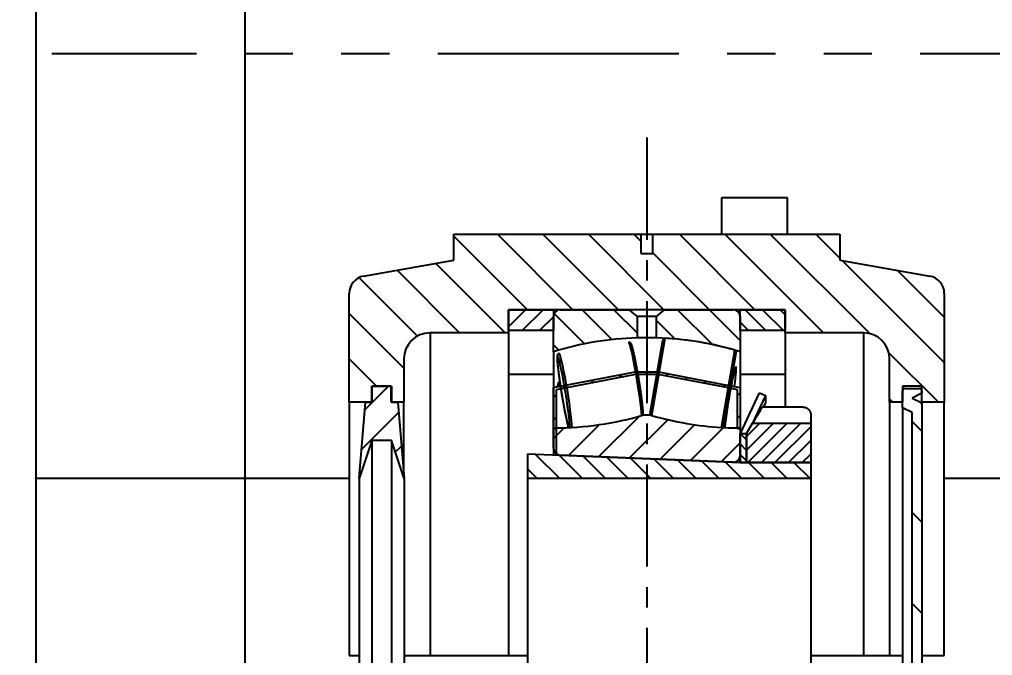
# Model space of a CAD drawing. Header units: inches. Extents: x 707 to 13003, y 909 to 9309.
# Drawn here: x 2691 to 2993.5, y 3433.7 to 3631.4 of the extents above; entities that cross this region are included whole.
import ezdxf

# ---------------------------------------------------------------- set-up
doc = ezdxf.new("R2010")
doc.units = ezdxf.units.IN
doc.header["$MEASUREMENT"] = 0
doc.linetypes.add('CENTER', pattern=[50.8, 31.75, -6.35, 6.35, -6.35])
doc.linetypes.add('PHANTOMX2', pattern=[5, 2.5, -0.5, 0.5, -0.5, 0.5, -0.5])
doc.layers.add('PHANTOM', color=4, linetype='PHANTOMX2')
doc.styles.get("Standard").update_dxf_attribs({"font": 'Arial.ttf'})
doc.dimstyles.new('ISO-25', dxfattribs={"dimscale": 5, "dimtxt": 15, "dimasz": 12, "dimexe": 3, "dimexo": 3, "dimgap": 4, "dimtad": 1, "dimdsep": 46, "dimtxsty": 'Standard', "dimblk": 'OPEN30', "dimcen": 4, "dimclrd": 3, "dimclre": 3, "dimclrt": 3, "dimadec": 0, "dimazin": 0, "dimtfac": 1, "dimtmove": 0, "dimatfit": 3, "dimldrblk": 'OPEN30', "dimfxl": 1, "dimarcsym": 0})
pattern_1 = [(135, (-29, 140), (-4.94975, -4.94975), [])]

# ---------------------------------------------------------------- blocks, each defined once
blk = doc.blocks.new('_Open30')
at = {"color": 0, "linetype": 'ByBlock', "lineweight": -2}
for p, q in [((-1, 0.2679), (0, 0)), ((0, 0), (-1, -0.2679)), ((0, 0), (-1, 0))]:
    blk.add_line(p, q, dxfattribs=at)
blk = doc.blocks.new('*D170')
at = {"color": 3, "lineweight": -2, "transparency": 16777216}
for p, q in [((2031.02, 4684.92), (2031.02, 4765.63)), ((5266.02, 3599.44), (5266.02, 4765.63)), ((2091.02, 4750.63), (5206.02, 4750.63))]:
    blk.add_line(p, q, dxfattribs=at)
at = {"layer": 'Defpoints', "color": 0, "transparency": 16777216}
for p in [(5266.02, 4750.63), (2031.02, 4669.92), (5266.02, 3584.44)]:
    blk.add_point(p, dxfattribs=at)
at = {"color": 3, "lineweight": -2, "transparency": 16777216, "xscale": 60, "yscale": 60, "zscale": 60, "rotation": 180}
blk.add_blockref('_Open30', (2031.02, 4750.63), dxfattribs=at)
at = {"color": 3, "lineweight": -2, "transparency": 16777216, "xscale": 60, "yscale": 60, "zscale": 60}
blk.add_blockref('_Open30', (5266.02, 4750.63), dxfattribs=at)
at = {"color": 3, "transparency": 16777216, "insert": (3648.52, 4819.8), "char_height": 75, "attachment_point": 5}
blk.add_mtext('(3235)', dxfattribs=at)
blk = doc.blocks.new('SN524-1')
h = blk.add_hatch()
h.set_pattern_fill('CNS_HATCH', color=2, scale=10, angle=135, style=0)
h.set_pattern_definition([(135, (-29, 140), (-7.07107, -7.07107), [])])
edge = h.paths.add_edge_path()
edge.add_line((45.78834, 271), (60, 271))
edge.add_line((60, 271), (60, 262.87))
edge.add_line((60, 262.87), (88.023928, 257.928625))
edge.add_arc((87.083333, 252.59425), 5.416667, 0, 80, ccw=False)
edge.add_line((92.5, 252.59425), (92.5, 218.75))
edge.add_line((92.5, 218.75), (85.5, 218.75))
edge.add_line((85.5, 218.75), (85.5, 223.75))
edge.add_line((85.5, 223.75), (79.5, 223.75))
edge.add_line((79.5, 223.75), (79.5, 218.75))
edge.add_line((79.5, 218.75), (75.5, 218.75))
edge.add_line((75.5, 218.75), (75.5, 232.1875))
edge.add_arc((67.375, 232.1875), 8.125, 0, 90)
edge.add_line((67.375, 240.3125), (43, 240.3125))
edge.add_line((43, 240.3125), (43, 247.5))
edge.add_line((43, 247.5), (-43, 247.5))
edge.add_line((-43, 247.5), (-43, 240.3125))
edge.add_line((-43, 240.3125), (-67.375, 240.3125))
edge.add_arc((-67.375, 232.1875), 8.125, 90, 180)
edge.add_line((-75.5, 232.1875), (-75.5, 218.75))
edge.add_line((-75.5, 218.75), (-79.5, 218.75))
edge.add_line((-79.5, 218.75), (-79.5, 223.75))
edge.add_line((-79.5, 223.75), (-85.5, 223.75))
edge.add_line((-85.5, 223.75), (-85.5, 218.75))
edge.add_line((-85.5, 218.75), (-92.5, 218.75))
edge.add_line((-92.5, 218.75), (-92.5, 252.59425))
edge.add_arc((-87.083333, 252.59425), 5.416667, 100, 179.999999, ccw=False)
edge.add_line((-88.023928, 257.928625), (-60, 262.87))
edge.add_line((-60, 262.87), (-60, 271))
edge.add_line((-60, 271), (-45.78834, 271))
edge.add_line((-45.78834, 271), (-35.923634, 271))
edge.add_line((-35.923634, 271), (-35.46726, 271))
edge.add_line((-35.46726, 271), (-29.907393, 271))
edge.add_line((-29.907393, 271), (-18.4305, 271))
edge.add_line((-18.4305, 271), (-1.84305, 271))
edge.add_line((-1.84305, 271), (-1.84305, 265.025))
edge.add_line((-1.84305, 265.025), (1.84305, 265.025))
edge.add_line((1.84305, 265.025), (1.84305, 271))
edge.add_line((1.84305, 271), (18.4305, 271))
edge.add_line((18.4305, 271), (29.907392, 271))
edge.add_line((29.907392, 271), (35.46726, 271))
edge.add_line((35.46726, 271), (35.923634, 271))
edge.add_line((35.923634, 271), (45.78834, 271))
h = blk.add_hatch()
h.set_pattern_fill('CNS_HATCH', color=2, scale=3.858837, angle=45, style=0)
h.set_pattern_definition([(45, (-29, 140), (-2.72861, 2.72861), [])])
h.paths.add_polyline_path([(-43, 241), (-43, 247.5), (-29, 247.5), (-29, 241)])
h = blk.add_hatch()
h.set_pattern_fill('CNS_HATCH', color=2, scale=7, angle=135, style=0)
h.set_pattern_definition(pattern_1)
edge = h.paths.add_edge_path()
edge.add_line((-2.985075, 245.4), (-2.985075, 238.754894))
edge.add_arc((0, 140.001757), 98.798243, 91.731389, 107.06926)
edge.add_line((-29, 234.448), (-29, 245.4))
edge.add_arc((-26.9, 245.4), 2.1, 90, 180, ccw=False)
edge.add_line((-26.9, 247.5), (-5.55, 247.5))
edge.add_line((-5.55, 247.5), (-3, 245.4))
edge.add_line((-3, 245.4), (-2.985075, 245.4))
h = blk.add_hatch()
h.set_pattern_fill('CNS_HATCH', color=2, scale=7, angle=135, style=0)
h.set_pattern_definition(pattern_1)
edge = h.paths.add_edge_path()
edge.add_line((3, 245.4), (5.55, 247.5))
edge.add_line((5.55, 247.5), (26.9, 247.5))
edge.add_arc((26.9, 245.4), 2.1, 0, 90, ccw=False)
edge.add_line((29, 245.4), (29, 234.448))
edge.add_arc((0, 140.001757), 98.798243, 72.93074, 88.268611)
edge.add_line((2.985075, 238.754894), (2.985075, 245.4))
edge.add_line((2.985075, 245.4), (3, 245.4))
h = blk.add_hatch()
h.set_pattern_fill('CNS_HATCH', color=2, scale=3.858837, angle=135, style=0)
h.set_pattern_definition([(135, (-29, 140), (-2.72861, -2.72861), [])])
h.paths.add_polyline_path([(29, 241), (29, 247.5), (43, 247.5), (43, 241)])
h = blk.add_hatch()
h.set_pattern_fill('CNS_HATCH', color=2, scale=5, angle=45, style=0)
h.set_pattern_definition([(45, (-29, 140), (-3.53553, 3.53553), [])])
h.paths.add_polyline_path([(-28.2, 210.5), (-29, 210.5), (-29, 223.3), (-3.647, 228.178), (3.278172, 228.178), (3.647, 228.178), (26.077103, 223.862375), (29, 223.3), (29, 210.5), (28.2, 210.5), (28.2, 222.63925), (25.942513, 223.073597), (3.49585, 227.392409), (3.144126, 227.392409), (-3.49585, 227.392409), (-28.2, 222.63925)])
h = blk.add_hatch()
h.set_pattern_fill('CNS_HATCH', color=2, scale=7.994383, angle=45, style=0)
h.set_pattern_definition([(45, (-29, 140), (-5.6529, 5.6529), [])])
h.paths.add_polyline_path([(-85.5, 206.875), (-89.45, 195), (-87.45, 218.75), (-85.5, 218.75), (-85.5, 223.75), (-79.4, 223.75), (-79.4, 218.75), (-77.45, 218.75), (-75.45, 195), (-79.4, 206.875)])
h = blk.add_hatch()
h.set_pattern_fill('CNS_HATCH', color=2, scale=20, angle=135, style=0)
h.set_pattern_definition([(135, (-29, 140), (-14.142, -14.142), [])])
edge = h.paths.add_edge_path()
edge.add_arc((84.75, 61.928025), 0.75, 296.565051, 360)
edge.add_line((85.5, 61.928025), (85.5, 218.071975))
edge.add_arc((84.75, 218.071975), 0.75, 0, 63.434949)
edge.add_line((85.08541, 218.742795), (82.5, 220.0355))
edge.add_line((82.5, 220.0355), (85.5, 221.5355))
edge.add_line((85.5, 221.5355), (85.5, 222.2855))
edge.add_arc((84.75, 222.2855), 0.75, 0, 90)
edge.add_line((84.75, 223.0355), (80.25, 223.0355))
edge.add_arc((80.25, 222.2855), 0.75, 90, 180)
edge.add_line((79.5, 222.2855), (79.5, 217.0355))
edge.add_line((79.5, 217.0355), (82.5, 215.5355))
edge.add_line((82.5, 215.5355), (82.5, 64.4645))
edge.add_line((82.5, 64.4645), (79.5, 62.9645))
edge.add_line((79.5, 62.9645), (79.5, 57.7145))
edge.add_arc((80.25, 57.7145), 0.75, 180, 270)
edge.add_line((80.25, 56.9645), (84.75, 56.9645))
edge.add_arc((84.75, 57.7145), 0.75, 270, 360)
edge.add_line((85.5, 57.7145), (85.5, 58.4645))
edge.add_line((85.5, 58.4645), (82.5, 59.9645))
edge.add_line((82.5, 59.9645), (85.08541, 61.257205))
h = blk.add_hatch()
h.set_pattern_fill('CNS_HATCH', color=2, scale=7, angle=45, style=0)
h.set_pattern_definition([(45, (-29, 140), (-4.94975, 4.94975), [])])
edge = h.paths.add_edge_path()
edge.add_arc((-26.9, 204.431311), 2.1, 180, 267.613727)
edge.add_line((-26.987436, 202.333132), (26.812564, 200.091156))
edge.add_arc((26.9, 202.189335), 2.1, 267.613727, 360)
edge.add_line((29, 202.189335), (29, 210.449269))
edge.add_arc((28.7, 210.449269), 0.3, 0, 89.866445)
edge.add_arc((28.931, 309.549), 98.8, 266.718057, 269.866445, ccw=False)
edge.add_arc((28.931, 309.549), 98.8, 253.912883, 266.718057, ccw=False)
edge.add_arc((28.931, 309.549), 98.8, 253.57902, 253.912883, ccw=False)
edge.add_line((1.000961, 214.779), (-1.000961, 214.779))
edge.add_arc((-28.931, 309.549), 98.8, 270.133555, 286.42098, ccw=False)
edge.add_arc((-28.7, 210.449269), 0.3, 90.133555, 180)
edge.add_line((-29, 210.449269), (-29, 204.431311))
h = blk.add_hatch()
h.set_pattern_fill('CNS_HATCH', color=2, scale=3, angle=45, style=0)
h.set_pattern_definition([(45, (-29, 140), (-2.12132, 2.12132), [])])
h.paths.add_polyline_path([(31.141421, 200), (31, 200.141421), (31, 209), (32.88643, 212.267393), (51, 212.267393), (51, 200.141421), (50.858579, 200)])
h = blk.add_hatch()
h.set_pattern_fill('CNS_HATCH', color=2, scale=2.316649, angle=135, style=0)
h.set_pattern_definition([(135, (-29, 140), (-1.63812, -1.63812), [])])
h.paths.add_polyline_path([(31.206756, 209), (31, 208.556611), (31, 200), (29, 200), (29, 209)])
h = blk.add_hatch()
h.set_pattern_fill('CNS_HATCH', color=2, scale=5, angle=135, style=0)
h.set_pattern_definition([(135, (-29, 140), (-3.53553, -3.53553), [])])
h.paths.add_polyline_path([(29, 200), (51, 200), (51, 195), (-37, 195), (-37, 202.75)])
at = {"color": 1, "linetype": 'CENTER'}
blk.add_line((0, 301), (0, -30), dxfattribs=at)
at = {"color": 2}
for p, q in [((43.760833, 282.25), (23.2825, 282.25)), ((23.2825, 282.25), (23.2825, 271)), ((43.760833, 271), (43.760833, 282.25)), ((-60, 271), (-45.78834, 271)), ((-60, 262.87), (-60, 271)), ((-45.78834, 271), (-35.923634, 271)), ((-35.923634, 271), (-35.46726, 271)), ((-35.46726, 271), (-29.907393, 271)), ((-29.907393, 271), (-18.4305, 271)), ((-18.4305, 271), (-1.84305, 271)), ((-1.84305, 271), (-1.84305, 265.025)), ((-1.84305, 271), (1.84305, 271)), ((1.84305, 271), (18.4305, 271)), ((1.84305, 265.025), (1.84305, 271)), ((18.4305, 271), (29.907392, 271)), ((29.907392, 271), (35.46726, 271)), ((35.46726, 271), (35.923634, 271)), ((35.923634, 271), (45.78834, 271)), ((45.78834, 271), (60, 271)), ((60, 271), (60, 262.87)), ((-1.84305, 265.025), (1.84305, 265.025)), ((-88.023928, 257.928625), (-60, 262.87)), ((60, 262.87), (88.023928, 257.928625)), ((-92.5, 218.75), (-92.5, 252.59425)), ((92.5, 252.59425), (92.5, 218.75)), ((-43, 247.5), (-43, 240.3125)), ((43, 247.5), (-43, 247.5)), ((-43, 247.5), (-29, 247.5)), ((-43, 241), (-43, 247.5)), ((-29, 247.5), (-29, 241)), ((-29, 234.448), (-29, 245.4)), ((-26.9, 247.5), (-5.55, 247.5)), ((-5.55, 247.5), (-3, 245.4)), ((-3, 245.4), (-2.985075, 245.4)), ((-2.985075, 245.4), (-2.985075, 238.754894)), ((2.985075, 245.4), (3, 245.4)), ((2.985075, 238.754894), (2.985075, 245.4)), ((3, 245.4), (5.55, 247.5)), ((5.55, 247.5), (26.9, 247.5)), ((29, 247.5), (43, 247.5)), ((29, 241), (29, 247.5)), ((29, 245.4), (29, 234.448)), ((43, 240.3125), (43, 247.5)), ((43, 247.5), (43, 241)), ((-43, 240.3125), (-67.375, 240.3125)), ((-67.375, 240.3125), (-67.375, 140.03)), ((-29, 241), (-43, 241)), ((-43, 240.3125), (-43, 140.03)), ((43, 241), (29, 241)), ((67.375, 240.3125), (43, 240.3125)), ((43, 240.3125), (43, 217.282292)), ((67.375, 240.3125), (67.375, 140.03)), ((1.097095, 215.39552), (4.963434, 238.054701)), ((1.593442, 214.605109), (5.693802, 238.635798)), ((-29, 234.448), (-29, 202.487063)), ((23.236196, 210.912202), (27.336556, 234.942892)), ((23.966566, 211.493299), (27.832905, 234.15248)), ((29, 234.448), (29, 200.003576)), ((-75.5, 232.1875), (-75.5, 218.75)), ((75.5, 218.75), (75.5, 232.1875)), ((-43, 227.468566), (-29, 227.468566)), ((-29, 223.3), (-3.647, 228.178)), ((-3.49585, 227.392409), (-28.2, 222.63925)), ((-3.647, 228.178), (3.278172, 228.178)), ((3.144126, 227.392409), (-3.49585, 227.392409)), ((3.49585, 227.392409), (3.144126, 227.392409)), ((3.278172, 228.178), (3.647, 228.178)), ((25.942513, 223.073597), (3.49585, 227.392409)), ((3.647, 228.178), (26.077103, 223.862375)), ((29, 227.468566), (43, 227.468566)), ((-85.5, 223.75), (-85.5, 218.75)), ((-79.5, 223.75), (-85.5, 223.75)), ((-85.5, 223.75), (-79.4, 223.75)), ((-85.5, 218.75), (-85.5, 223.75)), ((-79.5, 218.75), (-79.5, 223.75)), ((-79.4, 223.75), (-79.4, 218.75)), ((-29, 210.5), (-29, 223.3)), ((-28.2, 222.63925), (-28.2, 210.5)), ((28.2, 222.63925), (25.942513, 223.073597)), ((26.077103, 223.862375), (29, 223.3)), ((28.2, 210.5), (28.2, 222.63925)), ((29, 223.3), (29, 210.5)), ((29.122904, 209), (35.062, 221.687965)), ((35.062, 221.687965), (36.874615, 220.845945)), ((79.5, 223.75), (79.5, 218.75)), ((85.5, 223.75), (79.5, 223.75)), ((79.5, 217.0355), (79.5, 222.2855)), ((80.25, 223.0355), (84.75, 223.0355)), ((85.5, 221.5355), (82.5, 220.0355)), ((85.5, 218.75), (85.5, 223.75)), ((85.5, 222.2855), (85.5, 221.5355)), ((-85.5, 218.75), (-92.5, 218.75)), ((-92.5, 218.75), (-92.5, 140.03)), ((-89.45, 195), (-87.45, 218.75)), ((-87.45, 218.75), (-85.5, 218.75)), ((-75.5, 218.75), (-79.5, 218.75)), ((-79.4, 218.75), (-77.45, 218.75)), ((-77.45, 218.75), (-75.45, 195)), ((-75.5, 195.598264), (-75.5, 218.75)), ((36.874615, 220.845945), (32.741963, 212.017168)), ((36.332919, 217.267393), (36.874615, 218.389482)), ((36.874615, 220.845945), (36.874615, 218.389482)), ((79.5, 218.75), (75.5, 218.75)), ((75.5, 218.75), (75.5, 140.03)), ((82.5, 220.0355), (85.08541, 218.742795)), ((92.5, 218.75), (85.5, 218.75)), ((85.5, 218.75), (85.5, 218.071975)), ((85.5, 218.071692), (85.5, 218.75)), ((85.5, 218.071975), (85.5, 61.928025)), ((92.5, 140.03), (92.5, 218.75)), ((35.907477, 217.267393), (48.5, 217.267393)), ((82.5, 215.5355), (79.5, 217.0355)), ((79.5, 217.0355), (79.5, 62.9645)), ((82.5, 64.4645), (82.5, 215.5355)), ((-1.000961, 214.779), (1.000961, 214.779)), ((31, 209), (32.88643, 212.267393)), ((32.88643, 212.267393), (51, 212.267393)), ((51, 214.759615), (51, 212.267393)), ((51, 212.267393), (51, 200.141421)), ((-28.2, 210.5), (-29, 210.5)), ((-29, 210.5), (-29, 202.439513)), ((-29, 204.431311), (-29, 210.449269)), ((-28.2, 210.5), (-28.2, 202.40326)), ((29, 210.5), (28.2, 210.5)), ((29, 210.5), (29, 199.999895)), ((29, 210.449269), (29, 202.189335)), ((29, 209), (31.206756, 209)), ((29, 200), (29, 209)), ((31, 200.141421), (31, 209)), ((31.206756, 209), (31, 208.556611)), ((-85.5, 206.875), (-89.45, 195)), ((-79.4, 206.875), (-85.5, 206.875)), ((-85.5, 206.875), (-85.5, 73.125)), ((-75.45, 195), (-79.4, 206.875)), ((-79.4, 206.875), (-79.4, 73.125)), ((31, 208.556611), (31, 200)), ((-37, 202.75), (29, 200)), ((-37, 195), (-37, 202.75)), ((-29, 204.431311), (-29, 202.415948)), ((26.812564, 200.091156), (-26.987436, 202.333132)), ((28.2, 200.53997), (28.2, 200.033226)), ((29, 200), (51, 200)), ((31, 200), (29, 200)), ((31.141421, 200), (31, 200.141421)), ((50.858579, 200), (31.141421, 200)), ((51, 200.141421), (50.858579, 200)), ((51, 200.141421), (51, 199.999444)), ((51, 200), (51, 195)), ((-89.45, 195), (-89.45, 85)), ((-75.45, 195), (-75.45, 85)), ((51, 195), (-37, 195)), ((-37, 77.259557), (-37, 195)), ((51, 195), (51, 80.530357)), ((-92.5, 140.03), (-89.45, 140.03)), ((-67.375, 140.03), (-37, 140.03)), ((51, 140.03), (67.375, 140.03)), ((75.5, 140.03), (79.5, 140.03)), ((85.5, 140.03), (92.5, 140.03))]:
    blk.add_line(p, q, dxfattribs=at)
for points in [[(2.985075, 245.4), (2.984783, 245.399992), (2.982422, 245.399925), (2.977643, 245.39979), (2.974331, 245.399696), (2.970396, 245.399585), (2.960639, 245.399311), (2.948342, 245.398966), (2.933483, 245.398551), (2.916051, 245.398068), (2.896041, 245.397516), (2.885071, 245.397215), (2.873459, 245.396898), (2.848319, 245.396216), (2.820646, 245.395471), (2.790472, 245.394668), (2.757838, 245.393809), (2.722782, 245.392898), (2.70436, 245.392423), (2.685351, 245.391937), (2.645604, 245.390932), (2.603613, 245.389886), (2.5818, 245.38935), (2.559456, 245.388805), (2.513219, 245.387692), (2.464995, 245.386553), (2.440169, 245.385975), (2.414884, 245.385393), (2.362993, 245.384216), (2.309438, 245.383029), (2.254345, 245.381836), (2.197845, 245.380643), (2.140079, 245.379454), (2.110766, 245.378863), (2.081041, 245.378271), (2.019937, 245.377082), (1.956681, 245.375889), (1.89134, 245.374696), (1.823989, 245.373508), (1.75471, 245.372332), (1.719374, 245.371749), (1.683588, 245.371172), (1.610714, 245.370032), (1.536182, 245.368919), (1.460092, 245.367838), (1.382552, 245.366792), (1.303673, 245.365786), (1.263768, 245.3653), (1.223572, 245.364826), (1.142366, 245.363914), (1.060158, 245.363055), (0.977049, 245.362251), (0.893167, 245.361507), (0.808644, 245.360824), (0.766184, 245.360507), (0.723614, 245.360206), (0.638214, 245.359654), (0.552581, 245.35917), (0.466851, 245.358755), (0.381165, 245.35841), (0.295666, 245.358136), (0.253032, 245.358025), (0.210499, 245.357931), (0.125812, 245.357796), (0.041751, 245.357729), (0, 245.357721), (-0.041751, 245.357729), (-0.125812, 245.357796), (-0.210499, 245.357931), (-0.253032, 245.358025), (-0.295666, 245.358136), (-0.381165, 245.35841), (-0.466851, 245.358755), (-0.552581, 245.35917), (-0.638214, 245.359654), (-0.723614, 245.360206), (-0.766184, 245.360507), (-0.808644, 245.360824), (-0.893167, 245.361507), (-0.977049, 245.362251), (-1.060158, 245.363055), (-1.142366, 245.363914), (-1.223572, 245.364826), (-1.263768, 245.3653), (-1.303673, 245.365786), (-1.382552, 245.366792), (-1.460092, 245.367838), (-1.536182, 245.368919), (-1.610714, 245.370032), (-1.683588, 245.371172), (-1.719374, 245.371749), (-1.75471, 245.372332), (-1.823989, 245.373508), (-1.89134, 245.374696), (-1.956681, 245.375889), (-2.019937, 245.377082), (-2.081041, 245.378271), (-2.110766, 245.378863), (-2.140079, 245.379454), (-2.197845, 245.380643), (-2.254345, 245.381836), (-2.309438, 245.383029), (-2.362993, 245.384216), (-2.414884, 245.385393), (-2.440169, 245.385975), (-2.464995, 245.386553), (-2.513219, 245.387692), (-2.559456, 245.388805), (-2.5818, 245.38935), (-2.603613, 245.389886), (-2.645604, 245.390932), (-2.685351, 245.391937), (-2.70436, 245.392423), (-2.722782, 245.392898), (-2.757838, 245.393809), (-2.790472, 245.394668), (-2.820646, 245.395471), (-2.848319, 245.396216), (-2.873459, 245.396898), (-2.885071, 245.397215), (-2.896041, 245.397516), (-2.916051, 245.398068), (-2.933483, 245.398551), (-2.948342, 245.398966), (-2.960639, 245.399311), (-2.970396, 245.399585), (-2.974331, 245.399696), (-2.977643, 245.39979), (-2.982422, 245.399925), (-2.984783, 245.399992), (-2.985075, 245.4)], [(-1.06941, 214.749362), (-1.069835, 214.79106), (-1.071334, 214.879756), (-1.073772, 214.975877), (-1.075369, 215.026858), (-1.077232, 215.07986), (-1.081805, 215.192145), (-1.087579, 215.31318), (-1.094648, 215.443417), (-1.103105, 215.583313), (-1.113048, 215.733333), (-1.118607, 215.812287), (-1.124576, 215.893949), (-1.137779, 216.065495), (-1.152471, 216.245008), (-1.168544, 216.431119), (-1.185993, 216.623763), (-1.20481, 216.822878), (-1.214729, 216.924841), (-1.224988, 217.028397), (-1.246523, 217.240253), (-1.269407, 217.458381), (-1.281354, 217.569775), (-1.293637, 217.682714), (-1.319208, 217.913188), (-1.346116, 218.14974), (-1.36007, 218.270276), (-1.374357, 218.392309), (-1.40393, 218.640834), (-1.434831, 218.895258), (-1.46706, 219.155525), (-1.500607, 219.421503), (-1.53538, 219.692455), (-1.553215, 219.829695), (-1.571346, 219.968087), (-1.608485, 220.248248), (-1.646778, 220.532787), (-1.686208, 220.821553), (-1.726755, 221.114392), (-1.768401, 221.411153), (-1.789631, 221.560957), (-1.811129, 221.711684), (-1.854919, 222.015834), (-1.899753, 222.323451), (-1.945614, 222.634386), (-1.992482, 222.948486), (-2.040342, 223.265603), (-2.064638, 223.425246), (-2.089159, 223.58548), (-2.138804, 223.907257), (-2.18923, 224.230609), (-2.240406, 224.555333), (-2.292302, 224.881226), (-2.344887, 225.208085), (-2.37143, 225.371814), (-2.398133, 225.535708), (-2.452008, 225.86389), (-2.506483, 226.19243), (-2.561526, 226.521126), (-2.617109, 226.849775), (-2.673202, 227.178174), (-2.70143, 227.342216), (-2.729774, 227.50612), (-2.786796, 227.83341), (-2.844157, 228.159387), (-2.872921, 228.321624), (-2.901733, 228.483323), (-2.959486, 228.804997), (-3.017377, 229.124188), (-3.046363, 229.282784), (-3.07537, 229.440678), (-3.133427, 229.754244), (-3.19151, 230.064669), (-3.249583, 230.371733), (-3.307607, 230.675215), (-3.365545, 230.974896), (-3.394471, 231.123243), (-3.423361, 231.270556), (-3.481017, 231.561972), (-3.538476, 231.848923), (-3.595634, 232.130861), (-3.652326, 232.40695), (-3.708514, 232.677003), (-3.73641, 232.809714), (-3.764167, 232.940852), (-3.819252, 233.198328), (-3.873737, 233.449261), (-3.92759, 233.693478), (-3.98078, 233.930806), (-4.033274, 234.16107), (-4.059251, 234.273499), (-4.085043, 234.384096), (-4.136056, 234.599705), (-4.186285, 234.80772), (-4.235702, 235.007965), (-4.283548, 235.197386), (-4.329008, 235.373016), (-4.350858, 235.455828), (-4.372129, 235.535396), (-4.412956, 235.685077), (-4.451538, 235.82262), (-4.487928, 235.948596), (-4.522181, 236.063587), (-4.554353, 236.168185), (-4.569677, 236.216774), (-4.584504, 236.262989), (-4.612693, 236.348597), (-4.639064, 236.425851), (-4.651935, 236.462507), (-4.664726, 236.498221), (-4.690182, 236.567105), (-4.715694, 236.633055), (-4.728566, 236.665102), (-4.741576, 236.696628), (-4.76824, 236.758432), (-4.796047, 236.818738), (-4.825051, 236.877019), (-4.855687, 236.933447), (-4.8886, 236.988362), (-4.906158, 237.015352), (-4.924593, 237.042063), (-4.966048, 237.096495), (-4.994148, 237.129377), (-5.002822, 237.138931), (-5.011813, 237.148554), (-5.016433, 237.15339), (-5.021138, 237.158241), (-5.030815, 237.16799), (-5.040863, 237.177794), (-5.051298, 237.187647), (-5.062141, 237.19754), (-5.073409, 237.207462), (-5.079208, 237.212431), (-5.085121, 237.217402), (-5.097295, 237.227346), (-5.109944, 237.237272), (-5.12293, 237.247051), (-5.136188, 237.256619), (-5.149715, 237.265963), (-5.156578, 237.270548), (-5.163507, 237.275073), (-5.177562, 237.283935), (-5.191874, 237.29254), (-5.206439, 237.300874), (-5.221252, 237.308927), (-5.236308, 237.316689), (-5.243925, 237.320458), (-5.251601, 237.32415), (-5.267128, 237.331298), (-5.282882, 237.338126), (-5.290843, 237.341417), (-5.298859, 237.344624), (-5.315055, 237.350782), (-5.331465, 237.356592), (-5.339749, 237.359364), (-5.348085, 237.362046), (-5.364912, 237.367134), (-5.381942, 237.371849), (-5.399174, 237.376182), (-5.416591, 237.380121), (-5.434157, 237.383652), (-5.442993, 237.385262), (-5.451863, 237.386768), (-5.469699, 237.389462), (-5.487658, 237.391727), (-5.505732, 237.393558), (-5.523912, 237.394948), (-5.542191, 237.395891), (-5.551364, 237.396193), (-5.56056, 237.396382), (-5.579012, 237.396413), (-5.597539, 237.395979), (-5.606828, 237.395586)], [(2.985075, 238.754894), (2.984757, 238.754894), (2.982216, 238.754894), (2.977137, 238.754894), (2.973648, 238.754894), (2.969528, 238.754894), (2.959408, 238.754894), (2.946791, 238.754894), (2.931691, 238.754894), (2.914124, 238.754894), (2.894103, 238.754894), (2.883176, 238.754894), (2.871642, 238.754894), (2.846758, 238.754894), (2.819463, 238.754895), (2.789773, 238.754895), (2.757702, 238.754895), (2.723265, 238.754895), (2.705164, 238.754895), (2.686477, 238.754895), (2.647382, 238.754895), (2.606085, 238.754895), (2.584623, 238.754895), (2.562624, 238.754895), (2.517032, 238.754895), (2.469343, 238.754895), (2.444723, 238.754895), (2.419591, 238.754895), (2.367809, 238.754895), (2.31403, 238.754895), (2.258289, 238.754895), (2.20062, 238.754895), (2.141055, 238.754895), (2.110573, 238.754895), (2.07963, 238.754895), (2.016377, 238.754895), (1.951332, 238.754895), (1.884654, 238.754895), (1.816456, 238.754895), (1.746786, 238.754895), (1.711414, 238.754895), (1.675692, 238.754895), (1.603221, 238.754895), (1.529422, 238.754895), (1.454343, 238.754895), (1.378031, 238.754895), (1.300535, 238.754895), (1.261357, 238.754895), (1.221902, 238.754895), (1.14218, 238.754895), (1.061418, 238.754895), (0.979663, 238.754895), (0.897008, 238.754895), (0.81368, 238.754895), (0.771788, 238.754895), (0.729752, 238.754895), (0.64528, 238.754895), (0.560317, 238.754895), (0.474918, 238.754895), (0.389139, 238.754895), (0.303034, 238.754895), (0.259876, 238.754895), (0.216657, 238.754895), (0.130064, 238.754895), (0.043309, 238.754895), (-0.000111, 238.754895), (-0.043552, 238.754895), (-0.130465, 238.754895), (-0.217374, 238.754895), (-0.260762, 238.754895), (-0.304068, 238.754895), (-0.390402, 238.754895), (-0.476324, 238.754895), (-0.561779, 238.754895), (-0.646715, 238.754895), (-0.731077, 238.754895), (-0.773027, 238.754895), (-0.814813, 238.754895), (-0.897869, 238.754895), (-0.980193, 238.754895), (-1.06173, 238.754895), (-1.142427, 238.754895), (-1.222232, 238.754895), (-1.261782, 238.754895), (-1.30109, 238.754895), (-1.378887, 238.754895), (-1.45542, 238.754895), (-1.530638, 238.754895), (-1.604499, 238.754895), (-1.676957, 238.754895), (-1.712646, 238.754895), (-1.747969, 238.754895), (-1.817491, 238.754895), (-1.88548, 238.754895), (-1.951891, 238.754895), (-2.016682, 238.754895), (-2.079808, 238.754895), (-2.110733, 238.754895), (-2.141225, 238.754895), (-2.200891, 238.754895), (-2.25876, 238.754895), (-2.314691, 238.754895), (-2.368593, 238.754895), (-2.420436, 238.754895), (-2.445578, 238.754895), (-2.470195, 238.754895), (-2.517841, 238.754895), (-2.563347, 238.754895), (-2.585288, 238.754895), (-2.606685, 238.754895), (-2.647827, 238.754895), (-2.686747, 238.754895), (-2.705365, 238.754895), (-2.723417, 238.754895), (-2.75781, 238.754895), (-2.789898, 238.754895), (-2.819653, 238.754895), (-2.847033, 238.754894), (-2.871964, 238.754894), (-2.883508, 238.754894), (-2.894436, 238.754894), (-2.91444, 238.754894), (-2.931969, 238.754894), (-2.947015, 238.754894), (-2.959572, 238.754894), (-2.969633, 238.754894), (-2.973724, 238.754894), (-2.977189, 238.754894), (-2.982233, 238.754894), (-2.984759, 238.754894), (-2.985075, 238.754894)], [(-27.256487, 233.898337), (-27.265507, 233.895762), (-27.283383, 233.890289), (-27.301036, 233.884391), (-27.309777, 233.881286), (-27.318461, 233.878077), (-27.335655, 233.871354), (-27.352613, 233.86423), (-27.36933, 233.856714), (-27.385803, 233.848811), (-27.402026, 233.840531), (-27.410043, 233.836251), (-27.417995, 233.83188), (-27.433703, 233.822867), (-27.449147, 233.813499), (-27.464319, 233.803786), (-27.479215, 233.793735), (-27.493828, 233.783357), (-27.501027, 233.778047), (-27.508152, 233.77266), (-27.522181, 233.761655), (-27.535907, 233.750352), (-27.542655, 233.744593), (-27.549325, 233.738764), (-27.562429, 233.726903), (-27.575212, 233.714781), (-27.581473, 233.708634), (-27.587614, 233.702466), (-27.599529, 233.690087), (-27.61097, 233.677663), (-27.621954, 233.665205), (-27.632496, 233.652725), (-27.642613, 233.640232), (-27.647517, 233.633983), (-27.65232, 233.627735), (-27.661633, 233.615243), (-27.670565, 233.602762), (-27.679132, 233.590299), (-27.687347, 233.577859), (-27.69521, 233.565471), (-27.699, 233.559318), (-27.7027, 233.553195), (-27.709833, 233.541041), (-27.716623, 233.529017), (-27.723087, 233.517128), (-27.729238, 233.505379), (-27.735092, 233.493772), (-27.737913, 233.488023), (-27.740664, 233.48231), (-27.745968, 233.470993), (-27.751016, 233.459823), (-27.76687, 233.421857), (-27.788944, 233.359554), (-27.798226, 233.328876), (-27.806476, 233.2986), (-27.820282, 233.239451), (-27.83111, 233.182412), (-27.853687, 233.000977), (-27.863845, 232.83629), (-27.864956, 232.806701), (-27.866707, 232.745387), (-27.867838, 232.680575), (-27.868172, 232.646178), (-27.868342, 232.610343), (-27.868152, 232.534161), (-27.867195, 232.45163), (-27.865396, 232.362343), (-27.862679, 232.26588), (-27.858962, 232.161815), (-27.856702, 232.106796), (-27.854162, 232.049712), (-27.848193, 231.929125), (-27.840966, 231.799601), (-27.83239, 231.660674), (-27.822369, 231.51187), (-27.810805, 231.352699), (-27.804444, 231.269468), (-27.797752, 231.184614), (-27.783384, 231.010095), (-27.767705, 230.829188), (-27.750717, 230.641928), (-27.73242, 230.448352), (-27.712817, 230.248495), (-27.702525, 230.146222), (-27.691907, 230.042394), (-27.66969, 229.830085), (-27.646167, 229.611604), (-27.621335, 229.386982), (-27.595193, 229.156252), (-27.567739, 228.919441), (-27.553518, 228.798764), (-27.538968, 228.676578), (-27.508878, 228.427685), (-27.477463, 228.172788), (-27.44473, 227.912005), (-27.410709, 227.645621), (-27.375405, 227.37374), (-27.357275, 227.235769), (-27.338826, 227.096461), (-27.300975, 226.813879), (-27.261859, 226.526093), (-27.241829, 226.380278), (-27.221484, 226.233197), (-27.179853, 225.935286), (-27.136972, 225.632453), (-27.115063, 225.47922), (-27.092864, 225.324927), (-27.047761, 225.014361), (-27.001753, 224.701367), (-26.954868, 224.386138), (-26.907137, 224.068864), (-26.858588, 223.749737), (-26.834016, 223.589538), (-26.80925, 223.428948), (-26.759152, 223.106688), (-26.708323, 222.783148), (-26.656791, 222.458516), (-26.604554, 222.132782), (-26.551622, 221.806034), (-26.524905, 221.642346), (-26.498026, 221.478485), (-26.443797, 221.15035), (-26.388966, 220.82184), (-26.333565, 220.493169), (-26.277625, 220.16455), (-26.221176, 219.836194), (-26.19277, 219.672181), (-26.164249, 219.508314), (-26.106875, 219.181121), (-26.049084, 218.85483), (-25.990908, 218.529653), (-25.932377, 218.205807), (-25.873567, 217.883756), (-25.844114, 217.723725), (-25.814638, 217.564412), (-25.75564, 217.248058), (-25.696612, 216.93494), (-25.637596, 216.625302), (-25.578633, 216.319387), (-25.519762, 216.017438), (-25.490375, 215.868028), (-25.461025, 215.7197), (-25.402463, 215.426414), (-25.344114, 215.137827), (-25.315033, 214.995371), (-25.286021, 214.854183), (-25.228222, 214.575733), (-25.170759, 214.302728), (-25.142118, 214.168119), (-25.113391, 214.034112), (-25.055698, 213.768103), (-24.997757, 213.505297), (-24.939652, 213.24633), (-24.881467, 212.991847), (-24.823283, 212.742499), (-24.794217, 212.619958), (-24.765181, 212.498953), (-24.707241, 212.261898), (-24.649544, 212.032048), (-24.592164, 211.810142), (-24.535171, 211.596946), (-24.479288, 211.395593), (-24.452694, 211.302693), (-24.427062, 211.215061), (-24.378597, 211.054875), (-24.333711, 210.913534), (-24.312547, 210.849447)], [(27.232353, 230.466734), (27.227842, 230.46799), (27.218821, 230.4705), (27.209799, 230.47301), (27.205288, 230.474265)], [(-27.062739, 225.137912), (-27.107367, 225.117918), (-27.193539, 225.06994), (-27.274934, 225.011514), (-27.313563, 224.978511), (-27.35067, 224.943075), (-27.419424, 224.865936), (-27.477344, 224.786436), (-27.525154, 224.707618), (-27.564609, 224.630846), (-27.598939, 224.552969), (-27.614974, 224.512287), (-27.630307, 224.470386), (-27.659032, 224.382701), (-27.685404, 224.289418), (-27.709656, 224.190043), (-27.731896, 224.084454), (-27.751905, 223.974433), (-27.761141, 223.917756), (-27.769908, 223.859881), (-27.786133, 223.740287), (-27.800741, 223.615172), (-27.807475, 223.550398)], [(33.029987, 212.267393), (33.496186, 213.077621), (34.444373, 214.725333), (35.414209, 216.410426), (35.907477, 217.267393)], [(48.5, 217.267393), (48.517225, 217.267333), (48.552007, 217.26685), (48.587195, 217.265867), (48.604927, 217.265183), (48.622744, 217.264369), (48.658612, 217.262341), (48.694754, 217.259773), (48.731126, 217.256654), (48.767683, 217.252977), (48.804382, 217.248738), (48.822771, 217.246406), (48.841178, 217.243932), (48.878029, 217.23856), (48.914892, 217.232621), (48.951724, 217.226119), (48.988485, 217.21906), (49.025134, 217.211449), (49.043405, 217.20744), (49.061634, 217.203297), (49.097942, 217.194614), (49.13402, 217.185414), (49.15196, 217.180625), (49.169828, 217.175712), (49.205326, 217.165527), (49.240475, 217.154877), (49.257907, 217.149385), (49.275237, 217.143786), (49.309572, 217.132276), (49.343445, 217.120374), (49.376819, 217.108108), (49.409658, 217.095507), (49.441929, 217.082602), (49.457843, 217.076046), (49.473739, 217.069368), (49.505693, 217.05555), (49.537827, 217.041116), (49.570095, 217.026068), (49.602451, 217.010411), (49.63485, 216.99415), (49.651052, 216.985796), (49.667248, 216.977295), (49.699602, 216.959855), (49.731868, 216.941843), (49.764006, 216.923272), (49.795974, 216.904159), (49.827735, 216.88452), (49.843526, 216.87451), (49.859252, 216.864375), (49.890487, 216.843744), (49.921408, 216.822649), (49.951982, 216.801114), (49.982175, 216.779164), (50.011958, 216.756826), (50.026685, 216.745521), (50.041298, 216.734131), (50.070167, 216.71111), (50.098535, 216.687797), (50.126377, 216.664226), (50.153665, 216.640434), (50.180376, 216.616459), (50.193508, 216.604416), (50.206487, 216.592341), (50.231978, 216.568121), (50.256827, 216.54384), (50.26901, 216.531687), (50.281136, 216.519422), (50.305362, 216.494405), (50.329517, 216.468751), (50.341556, 216.455692), (50.353561, 216.442481), (50.377453, 216.415616), (50.401155, 216.38818), (50.424628, 216.360197), (50.447836, 216.331692), (50.470746, 216.302694), (50.482079, 216.288018), (50.493324, 216.27323), (50.51554, 216.243332), (50.537364, 216.213029), (50.558769, 216.182353), (50.579731, 216.151337), (50.600225, 216.120014), (50.610291, 216.104248), (50.620232, 216.088418), (50.639732, 216.056585), (50.658704, 216.024552), (50.677134, 215.992359), (50.695005, 215.960045), (50.712304, 215.927652), (50.720735, 215.911439), (50.729019, 215.895223), (50.74514, 215.862802), (50.760661, 215.830431), (50.775574, 215.798158), (50.789876, 215.766026), (50.803565, 215.734083), (50.81018, 215.718193), (50.816698, 215.702231), (50.829524, 215.669866), (50.842044, 215.636941), (50.854227, 215.603489), (50.866045, 215.569545), (50.87747, 215.535145), (50.883027, 215.517786), (50.888477, 215.500327), (50.899043, 215.465128), (50.909146, 215.429587), (50.914018, 215.411699), (50.918767, 215.393741), (50.927889, 215.357631), (50.936497, 215.321296), (50.940604, 215.303056), (50.944578, 215.284775), (50.95212, 215.248108), (50.959115, 215.211334), (50.965557, 215.174492), (50.971441, 215.137623), (50.976763, 215.100769), (50.979213, 215.08236), (50.981523, 215.063971), (50.985722, 215.027273), (50.989364, 214.990719), (50.992453, 214.954351), (50.994996, 214.918213), (50.997005, 214.88235), (50.997811, 214.864534), (50.998489, 214.846804), (50.999462, 214.81162), (50.999941, 214.77684), (51, 214.759615)], [(1.365995, 214.715578), (1.365151, 214.708175), (1.363467, 214.69338), (1.361786, 214.678601), (1.360947, 214.671218)], [(-75.451988, 140.03), (-75.445756, 140.03), (-75.432107, 140.03), (-75.416876, 140.03), (-75.408667, 140.03), (-75.400062, 140.03), (-75.38167, 140.03), (-75.361708, 140.03), (-75.340193, 140.03), (-75.317142, 140.03), (-75.292579, 140.03), (-75.27974, 140.03), (-75.266534, 140.03), (-75.23904, 140.03), (-75.210139, 140.03), (-75.179874, 140.03), (-75.148295, 140.03), (-75.115458, 140.03), (-75.098585, 140.03), (-75.08142, 140.03), (-75.046246, 140.03), (-75.010005, 140.03), (-74.991507, 140.03), (-74.97277, 140.03), (-74.93462, 140.03), (-74.895638, 140.03), (-74.875851, 140.03), (-74.855697, 140.03), (-74.814094, 140.03), (-74.770767, 140.03), (-74.725724, 140.03), (-74.678975, 140.03), (-74.630536, 140.03), (-74.605688, 140.03), (-74.580426, 140.03), (-74.52867, 140.03), (-74.475295, 140.03), (-74.420334, 140.03), (-74.363826, 140.03), (-74.305812, 140.03), (-74.276255, 140.03), (-74.246339, 140.03), (-74.185458, 140.03), (-74.123224, 140.03), (-74.059692, 140.03), (-73.994922, 140.03), (-73.928982, 140.03), (-73.895595, 140.03), (-73.861943, 140.03), (-73.793883, 140.03), (-73.724881, 140.03), (-73.655022, 140.03), (-73.584395, 140.03), (-73.513089, 140.03), (-73.477212, 140.03), (-73.441202, 140.03), (-73.368834, 140.03), (-73.296087, 140.03), (-73.22307, 140.03), (-73.149893, 140.03), (-73.076336, 140.03), (-73.038941, 140.03), (-73.001092, 140.03), (-72.924058, 140.03), (-72.845285, 140.03), (-72.805265, 140.03), (-72.764831, 140.03), (-72.682753, 140.03), (-72.599114, 140.03), (-72.55673, 140.03), (-72.51398, 140.03), (-72.427419, 140.03), (-72.339501, 140.03), (-72.250302, 140.03), (-72.1599, 140.03), (-72.068377, 140.03), (-72.022222, 140.03), (-71.975818, 140.03), (-71.88231, 140.03), (-71.787935, 140.03), (-71.692782, 140.03), (-71.596946, 140.03), (-71.500526, 140.03), (-71.452128, 140.03), (-71.403623, 140.03), (-71.306341, 140.03), (-71.208786, 140.03), (-71.111067, 140.03), (-71.013294, 140.03), (-70.91558, 140.03), (-70.866781, 140.03), (-70.818041, 140.03), (-70.720794, 140.03), (-70.623962, 140.03), (-70.527664, 140.03), (-70.431659, 140.03), (-70.334225, 140.03), (-70.284906, 140.03), (-70.235202, 140.03), (-70.13468, 140.03), (-70.032752, 140.03), (-69.929511, 140.03), (-69.825054, 140.03), (-69.719476, 140.03), (-69.666298, 140.03), (-69.612876, 140.03), (-69.505352, 140.03), (-69.397006, 140.03), (-69.342556, 140.03), (-69.28794, 140.03), (-69.17826, 140.03), (-69.06807, 140.03), (-69.012817, 140.03), (-68.957476, 140.03), (-68.846578, 140.03), (-68.735478, 140.03), (-68.624284, 140.03), (-68.513107, 140.03), (-68.402058, 140.03), (-68.346616, 140.03), (-68.291249, 140.03), (-68.180792, 140.03), (-68.070799, 140.03), (-67.961383, 140.03), (-67.852657, 140.03), (-67.744735, 140.03), (-67.691111, 140.03), (-67.637732, 140.03), (-67.531763, 140.03), (-67.426943, 140.03), (-67.375, 140.03)], [(67.375, 140.03), (67.430896, 140.03), (67.543762, 140.03), (67.657942, 140.03), (67.715481, 140.03), (67.773295, 140.03), (67.889676, 140.03), (68.006942, 140.03), (68.124952, 140.03), (68.243566, 140.03), (68.362643, 140.03), (68.422312, 140.03), (68.482044, 140.03), (68.601629, 140.03), (68.72126, 140.03), (68.840798, 140.03), (68.960109, 140.03), (69.079065, 140.03), (69.138372, 140.03), (69.197542, 140.03), (69.315408, 140.03), (69.432531, 140.03), (69.490774, 140.03), (69.548783, 140.03), (69.664036, 140.03), (69.778164, 140.03), (69.834768, 140.03), (69.891046, 140.03), (70.00256, 140.03), (70.112588, 140.03), (70.221012, 140.03), (70.327717, 140.03), (70.432589, 140.03), (70.484303, 140.03), (70.53587, 140.03), (70.639548, 140.03), (70.743822, 140.03), (70.848541, 140.03), (70.953557, 140.03), (71.058722, 140.03), (71.111317, 140.03), (71.163895, 140.03), (71.268936, 140.03), (71.373709, 140.03), (71.478082, 140.03), (71.581923, 140.03), (71.685106, 140.03), (71.736412, 140.03), (71.787507, 140.03), (71.889008, 140.03), (71.9895, 140.03), (72.088879, 140.03), (72.187035, 140.03), (72.283866, 140.03), (72.331753, 140.03), (72.37927, 140.03), (72.473152, 140.03), (72.56542, 140.03), (72.655988, 140.03), (72.744774, 140.03), (72.831699, 140.03), (72.874439, 140.03), (72.916687, 140.03), (72.999671, 140.03), (73.080583, 140.03), (73.120243, 140.03), (73.159631, 140.03), (73.238336, 140.03), (73.316829, 140.03), (73.355952, 140.03), (73.394972, 140.03), (73.472635, 140.03), (73.549689, 140.03), (73.626013, 140.03), (73.70149, 140.03), (73.776008, 140.03), (73.812875, 140.03), (73.849462, 140.03), (73.921751, 140.03), (73.992777, 140.03), (74.062452, 140.03), (74.130691, 140.03), (74.197419, 140.03), (74.230196, 140.03), (74.26257, 140.03), (74.326074, 140.03), (74.38787, 140.03), (74.447903, 140.03), (74.506121, 140.03), (74.562482, 140.03), (74.589954, 140.03), (74.616948, 140.03), (74.669488, 140.03), (74.720076, 140.03), (74.768691, 140.03), (74.81532, 140.03), (74.859953, 140.03), (74.881521, 140.03), (74.902734, 140.03), (74.944484, 140.03), (74.985246, 140.03), (75.024917, 140.03), (75.063404, 140.03), (75.100616, 140.03), (75.118718, 140.03), (75.136471, 140.03), (75.170893, 140.03), (75.203812, 140.03), (75.219688, 140.03), (75.235165, 140.03), (75.264895, 140.03), (75.292952, 140.03), (75.306339, 140.03), (75.319293, 140.03), (75.34388, 140.03), (75.366687, 140.03), (75.387691, 140.03), (75.406874, 140.03), (75.424228, 140.03), (75.432218, 140.03), (75.43975, 140.03), (75.453442, 140.03), (75.465315, 140.03), (75.475387, 140.03), (75.483683, 140.03), (75.490232, 140.03), (75.492863, 140.03), (75.495072, 140.03), (75.498247, 140.03), (75.499808, 140.03), (75.5, 140.03)]]:
    blk.add_lwpolyline(points, dxfattribs=at)
for centre, radius, start, end in [((-87.083333, 252.59425), 5.416667, 100, 179.999999), ((87.083333, 252.59425), 5.416667, 0, 80), ((-26.9, 245.4), 2.1, 90, 180), ((26.9, 245.4), 2.1, 0, 90), ((-67.375, 232.1875), 8.125, 90, 180), ((67.375, 232.1875), 8.125, 0, 90), ((0, 140.001757), 98.798243, 91.731389, 107.06926), ((0, 140.001757), 98.798243, 72.93074, 88.268611), ((5.653462, 237.936961), 0.7, 86.696238, 170.316868), ((0, 140), 98.8, 73.937498, 86.696238), ((27.142878, 234.270219), 0.7, 350.316868, 73.937608), ((80.25, 222.2855), 0.75, 90, 180), ((84.75, 222.2855), 0.75, 0, 90), ((84.75, 218.071975), 0.75, 0, 63.434949), ((1.787122, 215.277781), 0.7, 170.316868, 253.937498), ((-28.931, 309.549), 98.8, 270.133555, 286.42098), ((28.931, 309.549), 98.8, 253.57902, 253.912883), ((28.931, 309.549), 98.8, 253.912883, 266.718057), ((28.93, 309.548), 98.8, 253.937498, 266.696237), ((-28.7, 210.449269), 0.3, 90.133555, 180), ((23.276538, 211.611039), 0.7, 266.696128, 350.316868), ((28.931, 309.549), 98.8, 266.718057, 269.866445), ((28.7, 210.449269), 0.3, 0, 89.866445), ((-26.9, 204.431311), 2.1, 180, 267.613727), ((26.9, 202.189335), 2.1, 267.613727, 0)]:
    blk.add_arc(centre, radius, start, end, dxfattribs=at)
for centre, major_axis, ratio, start_param, end_param in [((-3.646494, 225.387959), (-1.964567, 12.007179), 0.055347, 3.5869929058, 6.2768740709), ((-25.895235, 221.747708), (-1.859379, 11.364283), 0.055347, 3.4280363867, 9.1291274532), ((-25.280733, 221.84825), (-1.971733, 12.050973), 0.055347, 3.5665351854, 6.289269474), ((25.286376, 218.434304), (1.941994, 12.033304), 0.054614, 6.2770701977, 6.3101437139), ((25.899735, 218.335317), (1.831158, 11.346524), 0.054614, 5.206725803, 8.5826382469), ((-25.895235, 212.996089), (-1.557551, 11.409568), 0.104697, 5.9179200658, 6.6609094168), ((-25.895235, 212.996089), (-1.557551, 11.409568), 0.104697, 4.5089369312, 4.5505230627), ((25.286376, 218.434304), (1.941994, 12.033304), 0.054614, 2.2493499297, 2.2573654492)]:
    blk.add_ellipse(centre, major_axis=major_axis, ratio=ratio, start_param=start_param, end_param=end_param, dxfattribs=at)

msp = doc.modelspace()

# ---------------------------------------------------------------- linework, layer by layer
for p, q in [((2761.017, 4183.223), (2761.017, 3046.195)), ((2696.017, 4137.261), (2696.017, 3104.885)), ((2793.517, 3488.69), (2696.017, 3488.69)), ((3593.517, 3488.69), (2978.517, 3488.69))]:
    msp.add_line(p, q)
at = {"layer": 'PHANTOM', "ltscale": 30}
msp.add_line((3796.017, 3620.69), (2701.017, 3620.69), dxfattribs=at)

# ---------------------------------------------------------------- block references
msp.add_blockref('SN524-1', (2886.017, 3293.69))

# ---------------------------------------------------------------- dimensions: what is measured, and where the dimension line sits
dim = msp.add_linear_dim(base=(5266.017, 4750.635), p1=(2031.017, 4669.924), p2=(5266.017, 3584.44), text='(<>)', dimstyle='ISO-25', override={"dimdec": 0})
dim.commit()
dim.dimension.update_dxf_attribs({"geometry": '*D170', "text_midpoint": (3648.517, 4819.799)})

doc.saveas('drawing.dxf')
